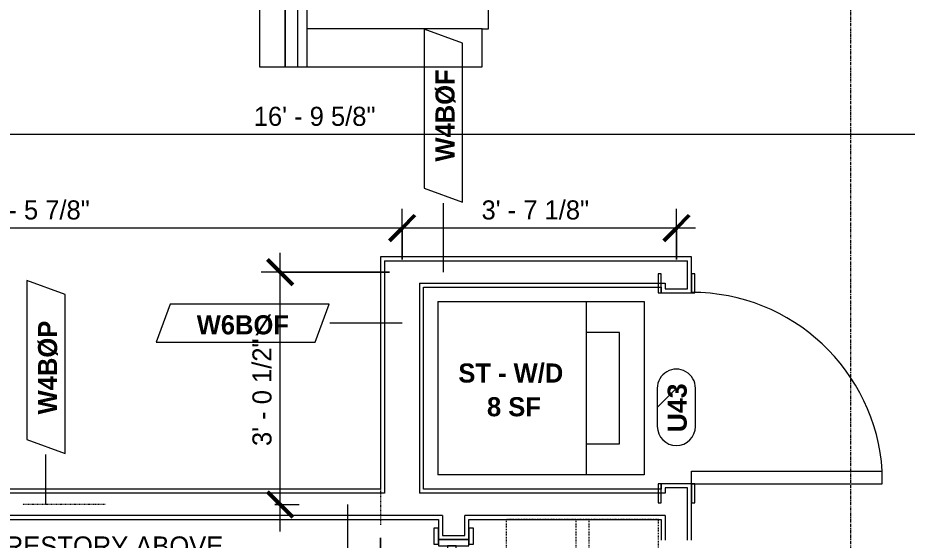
# Model space of a CAD drawing. Header units: inches. Extents: x -4058 to -1781, y 9814 to 12264.
# Drawn here: x -3285.3 to -3145.4, y 11911.1 to 11993.2 of the extents above; entities that cross this region are included whole.
import ezdxf

# ---------------------------------------------------------------- set-up
doc = ezdxf.new("R2010")
doc.units = ezdxf.units.IN
doc.header["$MEASUREMENT"] = 0
for name, pattern in [('Dash', [0.25, 0.125, -0.125]), ('Dash 3_32_', [0.1875, 0.09375, -0.09375]), ('Grid Line 1_2_', [0.875, 0.5, -0.125, 0.125, -0.125])]:
    doc.linetypes.add(name, pattern=pattern)
for name, color, linetype, lineweight in [('A-ANNO-DIMS', 211, 'Continuous', 9), ('A-ANNO-DIMS-32', 211, 'Continuous', 9), ('A-AREA-IDEN', 2, 'Continuous', 9), ('A-DETL-1', 90, 'Dash 3_32_', 9), ('A-DOOR-2', 31, 'Continuous', 9), ('A-DOOR-FRAM', 31, 'Continuous', 9), ('A-DOOR-IDEN', 31, 'Continuous', 9), ('A-WALL-2', 113, 'Continuous', 9), ('A-WALL-IDEN', 211, 'Continuous', 9), ('I-FURN', 30, 'Continuous', 9), ('P-SANR-FIXT', 6, 'Continuous', 9), ('Q-CASE', 31, 'Continuous', 9), ('Q-CASE-HDLN', 31, 'Dash', 9), ('S-GRID-1', 1, 'Grid Line 1_2_', 9)]:
    doc.layers.add(name, color=color, linetype=linetype, lineweight=lineweight)
doc.styles.add('Arial_B', font='arialbd.ttf', dxfattribs={"height": 3})
doc.styles.add('Century Gothic', font='ufonts.com_century-gothic.ttf', dxfattribs={"height": 3})
doc.styles.add('Century Gothic_B', font='GOTHICB.TTF', dxfattribs={"height": 3})
doc.dimstyles.new('MARKETING_DIMENSION', dxfattribs={"dimscale": 12, "dimtxt": 3.132505, "dimasz": 0.333333, "dimexe": 0.25, "dimexo": 0.166667, "dimgap": 0.041667, "dimtad": 1, "dimdec": 4, "dimrnd": 0.0625, "dimzin": 3, "dimdsep": 46, "dimlunit": 4, "dimtxsty": 'Century Gothic', "dimblk1": 'OBLIQUE', "dimblk2": 'OBLIQUE', "dimsah": 1, "dimcen": 0.09, "dimdle": 0.25, "dimazin": 0, "dimtfac": 1, "dimtdec": 4, "dimtix": 1, "dimtmove": 0, "dimatfit": 3, "dimfxl": 1, "dimtvp": 1, "dimtfill": 1, "dimfrac": 2, "dimtolj": 1, "dimtzin": 0, "dimarcsym": 2})
doc.dimstyles.new('THE_DIMENSION_STRING', dxfattribs={"dimscale": 12, "dimtxt": 3.132505, "dimasz": 0.333333, "dimexe": 0.25, "dimexo": 0.166667, "dimgap": 0.041667, "dimtad": 1, "dimdec": 4, "dimrnd": 0.0625, "dimzin": 3, "dimdsep": 46, "dimlunit": 4, "dimtxsty": 'Century Gothic', "dimblk1": 'OBLIQUE', "dimblk2": 'OBLIQUE', "dimsah": 1, "dimcen": 0.09, "dimdle": 0.25, "dimazin": 0, "dimtfac": 1, "dimtdec": 4, "dimtix": 1, "dimtmove": 0, "dimatfit": 3, "dimfxl": 1, "dimtvp": 1, "dimtfill": 1, "dimfrac": 2, "dimtolj": 1, "dimtzin": 0, "dimarcsym": 2})
doc.dimstyles.new('THE_DIMENSION_STRING_1', dxfattribs={"dimscale": 12, "dimtxt": 3.132505, "dimasz": 0.333333, "dimexe": 0.25, "dimexo": 0.166667, "dimgap": 0.041667, "dimtad": 1, "dimdec": 4, "dimrnd": 0.0625, "dimzin": 3, "dimdsep": 46, "dimlunit": 4, "dimtxsty": 'Century Gothic', "dimblk1": 'OBLIQUE', "dimblk2": 'OBLIQUE', "dimsah": 1, "dimcen": 0.09, "dimdle": 0.25, "dimazin": 0, "dimtfac": 1, "dimtdec": 4, "dimtix": 1, "dimtmove": 1, "dimatfit": 3, "dimfxl": 1, "dimtvp": 1, "dimtfill": 1, "dimfrac": 2, "dimtolj": 1, "dimtzin": 0, "dimarcsym": 2})

# ---------------------------------------------------------------- blocks, each defined once
blk = doc.blocks.new('Couch-Both_Arms-Generic - 1-1352606-UNIT PLANS - 2ND FLOOR')
at = {"layer": 'I-FURN'}
for p, q in [((42, 17.5), (-42, 17.5)), ((-42, 17.5), (-42, 13.5)), ((42, 13.5), (42, 17.5)), ((-42, 13.5), (42, 13.5)), ((42, 13.5), (-42, 13.5)), ((-42, 13.5), (-42, 10)), ((42, 10), (42, 13.5)), ((-42, 11.5), (42, 11.5)), ((-42, 10), (-42, -17.5)), ((-42, 10), (42, 10)), ((-36, -17.5), (-36, 10)), ((36, 10), (36, -17.5)), ((42, -17.5), (42, 10)), ((-42, -17.5), (-36, -17.5)), ((-36, -17.5), (-36, -18.5)), ((36, -18.5), (36, -17.5)), ((36, -17.5), (42, -17.5)), ((-36, -18.5), (36, -18.5))]:
    blk.add_line(p, q, dxfattribs=at)
blk = doc.blocks.new('SLIDING - FLUSH - SLIDING - FLUSH - 5-0 x 6-8-3934327-UNIT PLANS - 2ND FLOOR')
at = {"layer": 'A-DOOR-2'}
for p, q in [((-30.25, 3), (-32.75, 3)), ((-32.75, 3), (-32.75, 2.25)), ((-30.25, 2.25), (-30.25, 3)), ((30.25, 3), (30.25, 2.25)), ((32.75, 3), (30.25, 3)), ((32.75, 2.25), (32.75, 3)), ((-32.75, 2.25), (-30.25, 2.25)), ((1, 2.25), (-30, 2.25)), ((-30, 2.25), (-30, 0.87)), ((1, 0.87), (1, 2.25)), ((30.25, 2.25), (32.75, 2.25)), ((-30, 0.87), (1, 0.87)), ((30, 0.87), (-1, 0.87)), ((-1, 0.87), (-1, -0.5)), ((30, -0.5), (30, 0.87)), ((-1, -0.5), (30, -0.5)), ((-30.25, -2.5), (-32.75, -2.5)), ((-32.75, -2.5), (-32.75, -3.25)), ((-30.25, -3.25), (-30.25, -2.5)), ((32.75, -2.5), (30.25, -2.5)), ((30.25, -2.5), (30.25, -3.25)), ((32.75, -3.25), (32.75, -2.5)), ((-32.75, -3.25), (-30.25, -3.25)), ((30.25, -3.25), (32.75, -3.25))]:
    blk.add_line(p, q, dxfattribs=at)
at = {"layer": 'A-DOOR-FRAM'}
for p, q in [((-30, 2.25), (-31, 2.25)), ((-31, 2.25), (-31, -2.5)), ((-30, -2.5), (-30, 2.25)), ((31, 2.25), (30, 2.25)), ((30, 2.25), (30, -2.5)), ((31, -2.5), (31, 2.25)), ((-31, -2.5), (-30, -2.5)), ((30, -2.5), (31, -2.5))]:
    blk.add_line(p, q, dxfattribs=at)
blk = doc.blocks.new('OD_CW_Closet - OD_CW_Closet-3786619-UNIT PLANS - 2ND FLOOR')
at = {"layer": 'Q-CASE-HDLN'}
for p, q in [((68.99, 24), (0.74, 24)), ((0.74, 24), (0.74, 0)), ((68.99, 0), (68.99, 24)), ((0.74, 13), (68.99, 13)), ((0.74, 11), (68.99, 11)), ((0.74, 0), (68.99, 0))]:
    blk.add_line(p, q, dxfattribs=at)
blk = doc.blocks.new('SWING - SINGLE - FLUSH - SWING - FLUSH - 2-6 x 6-8 - PASSAGE-4330523-UNIT PLANS - 2ND FLOOR')
at = {"layer": 'A-DOOR-2'}
for p, q in [((13, 2.375), (13, 32.375)), ((15, 32.375), (13, 32.375)), ((15, 2.375), (15, 32.375)), ((-15, 2.875), (-18, 2.875)), ((-18, 2.875), (-18, 2.375)), ((-15, 2.375), (-15, 2.875)), ((18, 2.875), (15, 2.875)), ((15, 2.875), (15, 2.375)), ((18, 2.375), (18, 2.875)), ((-18, 2.375), (-15, 2.375)), ((15, 2.375), (13, 2.375)), ((15, 2.375), (18, 2.375)), ((-15, -2.375), (-18, -2.375)), ((-18, -2.375), (-18, -2.875)), ((-15, -2.875), (-15, -2.375)), ((18, -2.375), (15, -2.375)), ((15, -2.375), (15, -2.875)), ((18, -2.875), (18, -2.375)), ((-18, -2.875), (-15, -2.875)), ((15, -2.875), (18, -2.875))]:
    blk.add_line(p, q, dxfattribs=at)
blk.add_arc((15, 2.375), 30.067, 93.81407, 180, dxfattribs=at)
blk = doc.blocks.new('Stacked Washer and Dryer - 26_x25_ - Private-3627842-UNIT PLANS - 2ND FLOOR')
at = {"layer": 'P-SANR-FIXT'}
for p, q in [((0, 13.625), (32.4375, 13.625)), ((0, 13.625), (0, -13.625)), ((23.34375, -13.625), (23.34375, 13.625)), ((32.4375, 13.625), (32.4375, -13.625)), ((28.53125, 8.75), (23.34375, 8.75)), ((28.53125, -8.75), (28.53125, 8.75)), ((23.34375, -8.75), (28.53125, -8.75)), ((32.4375, -13.625), (0, -13.625))]:
    blk.add_line(p, q, dxfattribs=at)
blk = doc.blocks.new('DIMBLOCK127-UNIT PLANS - 2ND FLOOR')
at = {"layer": 'A-ANNO-DIMS-32', "lineweight": 50}
for p, q in [((-3244.03, 11916.74), (-3246.03, 11918.74)), ((-3244.03, 11916.74), (-3242.03, 11914.74)), ((-3244.03, 11880.24), (-3246.03, 11882.24)), ((-3244.03, 11880.24), (-3242.03, 11878.24))]:
    blk.add_line(p, q, dxfattribs=at)
at = {"layer": 'A-ANNO-DIMS-32'}
for p, q in [((-3244.86, 11916.74), (-3241.03, 11916.74)), ((-3244.03, 11916.74), (-3244.86, 11916.74)), ((-3244.03, 11880.24), (-3244.03, 11916.74)), ((-3221.85, 11880.24), (-3247.03, 11880.24)), ((-3244.03, 11880.24), (-3221.85, 11880.24))]:
    blk.add_line(p, q, dxfattribs=at)
blk.add_ellipse((-3244.03, 11893.1), major_axis=(-9.31, 0), ratio=0.579435, start_param=4.712389, end_param=6.283185, dxfattribs=at)
at = {"layer": 'A-ANNO-DIMS-32', "color": 0, "insert": (-3254.72, 11874.95), "char_height": 3, "width": 21.7784, "attachment_point": 1, "rotation": 90, "line_spacing_factor": 0.984502, "style": 'Century Gothic', "bg_fill": 3, "box_fill_scale": 1.25, "bg_fill_color": 256, "bg_fill_true_color": 13158600, "bg_fill_transparency": 0}
blk.add_mtext('3\' - 0 1/2"', dxfattribs=at)
blk = doc.blocks.new('_Oblique')
at = {"color": 0, "linetype": 'ByBlock', "lineweight": -2}
blk.add_line((-0.5, -0.5), (0.5, 0.5), dxfattribs=at)
blk = doc.blocks.new('DIMBLOCK128-UNIT PLANS - 2ND FLOOR')
at = {"layer": 'A-ANNO-DIMS-32'}
for p, q in [((-3244.03, 11916.74), (-3244.03, 11956.24)), ((-3226.85, 11953.24), (-3247.03, 11953.24)), ((-3244.03, 11953.24), (-3226.85, 11953.24)), ((-3244.86, 11916.74), (-3241.03, 11916.74)), ((-3244.03, 11916.74), (-3244.86, 11916.74))]:
    blk.add_line(p, q, dxfattribs=at)
at = {"layer": 'A-ANNO-DIMS-32', "lineweight": 50}
for p, q in [((-3244.03, 11953.24), (-3246.03, 11955.24)), ((-3244.03, 11953.24), (-3242.03, 11951.24)), ((-3244.03, 11916.74), (-3246.03, 11918.74)), ((-3244.03, 11916.74), (-3242.03, 11914.74))]:
    blk.add_line(p, q, dxfattribs=at)
at = {"layer": 'A-ANNO-DIMS-32', "color": 0, "insert": (-3248.38, 11925.91), "char_height": 3, "width": 21.7784, "attachment_point": 1, "rotation": 90, "line_spacing_factor": 0.984502, "style": 'Century Gothic', "bg_fill": 3, "box_fill_scale": 1.25, "bg_fill_color": 256, "bg_fill_true_color": 13158600, "bg_fill_transparency": 0}
blk.add_mtext('3\' - 0 1/2"', dxfattribs=at)
blk = doc.blocks.new('Wall Tag - Arch Wall-3956453-UNIT PLANS - 2ND FLOOR')
at = {"layer": 'A-WALL-IDEN'}
for p, q in [((-0.3561, 0.0937), (-0.4244, -0.0937)), ((0.4244, 0.0937), (-0.3561, 0.0937)), ((0.3561, -0.0937), (0.4244, 0.0937)), ((-0.4244, -0.0937), (0.3561, -0.0937))]:
    blk.add_line(p, q, dxfattribs=at)
blk = doc.blocks.new('Door Tag - Type Mark-2601225-UNIT PLANS - 2ND FLOOR')
at = {"layer": 'A-DOOR-IDEN'}
for p, q in [((0.09375, 0.09375), (-0.09375, 0.09375)), ((-0.09375, -0.09375), (0.09375, -0.09375))]:
    blk.add_line(p, q, dxfattribs=at)
for centre, start, end in [((-0.09375, 0), 90, 270), ((0.09375, 0), 270, 90)]:
    blk.add_arc(centre, 0.09375, start, end, dxfattribs=at)
blk = doc.blocks.new('DIMBLOCK299-UNIT PLANS - 2ND FLOOR')
at = {"layer": 'A-ANNO-DIMS-32'}
for p, q in [((-3224.85, 11955.24), (-3224.85, 11963.16)), ((-3181.72, 11955.24), (-3181.72, 11963.16)), ((-3178.72, 11960.16), (-3224.85, 11960.16)), ((-3224.85, 11960.16), (-3224.85, 11955.24)), ((-3181.72, 11960.16), (-3181.72, 11955.24))]:
    blk.add_line(p, q, dxfattribs=at)
at = {"layer": 'A-ANNO-DIMS-32', "lineweight": 50}
for p, q in [((-3224.85, 11960.16), (-3222.85, 11962.16)), ((-3181.72, 11960.16), (-3179.72, 11962.16)), ((-3224.85, 11960.16), (-3226.85, 11958.16)), ((-3181.72, 11960.16), (-3183.72, 11958.16))]:
    blk.add_line(p, q, dxfattribs=at)
at = {"layer": 'A-ANNO-DIMS-32', "color": 0, "insert": (-3212.36, 11964.5), "char_height": 3, "width": 21.7784, "attachment_point": 1, "line_spacing_factor": 0.984502, "style": 'Century Gothic', "bg_fill": 3, "box_fill_scale": 1.25, "bg_fill_color": 256, "bg_fill_true_color": 13158600, "bg_fill_transparency": 0}
blk.add_mtext('3\' - 7 1/8"', dxfattribs=at)
blk = doc.blocks.new('DIMBLOCK300-UNIT PLANS - 2ND FLOOR')
at = {"layer": 'A-ANNO-DIMS-32'}
for p, q in [((-3338.72, 11959.33), (-3338.72, 11963.16)), ((-3224.85, 11955.24), (-3224.85, 11963.16)), ((-3224.85, 11960.16), (-3341.72, 11960.16)), ((-3338.72, 11960.16), (-3338.72, 11959.33)), ((-3224.85, 11960.16), (-3224.85, 11955.24))]:
    blk.add_line(p, q, dxfattribs=at)
at = {"layer": 'A-ANNO-DIMS-32', "lineweight": 50}
for p, q in [((-3338.72, 11960.16), (-3336.72, 11962.16)), ((-3224.85, 11960.16), (-3222.85, 11962.16)), ((-3338.72, 11960.16), (-3340.72, 11958.16)), ((-3224.85, 11960.16), (-3226.85, 11958.16))]:
    blk.add_line(p, q, dxfattribs=at)
at = {"layer": 'A-ANNO-DIMS-32', "color": 0, "insert": (-3290.86, 11964.5), "char_height": 3, "width": 21.7784, "attachment_point": 1, "line_spacing_factor": 0.984502, "style": 'Century Gothic', "bg_fill": 3, "box_fill_scale": 1.25, "bg_fill_color": 256, "bg_fill_true_color": 13158600, "bg_fill_transparency": 0}
blk.add_mtext('9\' - 5 7/8"', dxfattribs=at)
blk = doc.blocks.new('DIMBLOCK345-UNIT PLANS - 2ND FLOOR')
at = {"layer": 'A-ANNO-DIMS-32', "lineweight": 50}
for p, q in [((-3304.65, 12110.34), (-3306.65, 12112.34)), ((-3304.65, 12110.34), (-3302.65, 12108.34)), ((-3304.65, 11916.74), (-3306.65, 11918.74)), ((-3304.65, 11916.74), (-3302.65, 11914.74))]:
    blk.add_line(p, q, dxfattribs=at)
at = {"layer": 'A-ANNO-DIMS-32'}
for p, q in [((-3304.65, 12113.34), (-3304.65, 11913.74)), ((-3298.7, 12110.34), (-3307.65, 12110.34)), ((-3304.65, 12110.34), (-3298.7, 12110.34)), ((-3286.52, 11916.74), (-3307.65, 11916.74)), ((-3304.65, 11916.74), (-3286.52, 11916.74))]:
    blk.add_line(p, q, dxfattribs=at)
at = {"layer": 'A-ANNO-DIMS-32', "color": 0, "insert": (-3308.99, 12003.3), "char_height": 3, "width": 24.5827, "attachment_point": 1, "rotation": 90, "line_spacing_factor": 0.984502, "style": 'Century Gothic', "bg_fill": 3, "box_fill_scale": 1.25, "bg_fill_color": 256, "bg_fill_true_color": 13158600, "bg_fill_transparency": 0}
blk.add_mtext('16\' - 1 5/8"', dxfattribs=at)
blk = doc.blocks.new('DIMBLOCK1450-UNIT PLANS - 2ND FLOOR')
at = {"layer": 'A-ANNO-DIMS-32'}
for p, q in [((-3228.22, 11911.49), (-3228.22, 11904.36)), ((-3228.22, 11907.36), (-3228.22, 11911.49)), ((-3334.29, 11910.24), (-3334.29, 11904.36)), ((-3334.29, 11907.36), (-3334.29, 11910.24)), ((-3225.22, 11907.36), (-3337.29, 11907.36))]:
    blk.add_line(p, q, dxfattribs=at)
at = {"layer": 'A-ANNO-DIMS-32', "lineweight": 50}
for p, q in [((-3334.29, 11907.36), (-3332.29, 11909.36)), ((-3228.22, 11907.36), (-3226.22, 11909.36)), ((-3334.29, 11907.36), (-3336.29, 11905.36)), ((-3228.22, 11907.36), (-3230.22, 11905.36))]:
    blk.add_line(p, q, dxfattribs=at)
at = {"layer": 'A-ANNO-DIMS-32', "color": 0, "insert": (-3307.58, 11911.71), "char_height": 3, "width": 63.1871, "attachment_point": 1, "line_spacing_factor": 0.984502, "style": 'Century Gothic', "bg_fill": 3, "box_fill_scale": 1.25, "bg_fill_color": 256, "bg_fill_true_color": 13158600, "bg_fill_transparency": 0}
blk.add_mtext('OPEN CLERESTORY ABOVE', dxfattribs=at)
blk = doc.blocks.new('DIMBLOCK1460-UNIT PLANS - 2ND FLOOR')
at = {"layer": 'A-ANNO-DIMS-32'}
for p, q in [((-3137.12, 11982.74), (-3137.12, 11971.87)), ((-3137.12, 11974.87), (-3137.12, 11982.74)), ((-3338.72, 11978.74), (-3338.72, 11971.87)), ((-3338.72, 11974.87), (-3338.72, 11978.74)), ((-3134.12, 11974.87), (-3341.72, 11974.87))]:
    blk.add_line(p, q, dxfattribs=at)
at = {"layer": 'A-ANNO-DIMS-32', "lineweight": 50}
for p, q in [((-3338.72, 11974.87), (-3336.72, 11976.87)), ((-3137.12, 11974.87), (-3135.12, 11976.87)), ((-3338.72, 11974.87), (-3340.72, 11972.87)), ((-3137.12, 11974.87), (-3139.12, 11972.87))]:
    blk.add_line(p, q, dxfattribs=at)
at = {"layer": 'A-ANNO-DIMS-32', "color": 0, "insert": (-3248.17, 11979.21), "char_height": 3, "width": 24.5827, "attachment_point": 1, "line_spacing_factor": 0.984502, "style": 'Century Gothic', "bg_fill": 3, "box_fill_scale": 1.25, "bg_fill_color": 256, "bg_fill_true_color": 13158600, "bg_fill_transparency": 0}
blk.add_mtext('16\' - 9 5/8"', dxfattribs=at)

msp = doc.modelspace()

# ---------------------------------------------------------------- linework, layer by layer
at = {"layer": 'A-DETL-1'}
for p, q in [((-3228.22374, 11921.2394), (-3228.22374, 11913.4894)), ((-3271.52374, 11916.7394), (-3284.52374, 11916.7394))]:
    msp.add_line(p, q, dxfattribs=at)
at = {"layer": 'A-DOOR-IDEN'}
msp.add_line((-3181.72374, 11934.98905), (-3184.72374, 11931.98905), dxfattribs=at)
at = {"layer": 'A-WALL-2'}
for p, q in [((-3179.34874, 11955.61371), (-3228.22374, 11955.61371)), ((-3228.22374, 11955.61371), (-3228.22374, 11919.1144)), ((-3179.34874, 11949.98905), (-3179.34874, 11955.61371)), ((-3227.59874, 11954.98871), (-3179.97374, 11954.98871)), ((-3227.59874, 11954.98871), (-3227.59874, 11918.4894)), ((-3179.97374, 11950.61405), (-3179.97374, 11954.98871)), ((-3222.09874, 11951.48871), (-3183.47374, 11951.48871)), ((-3222.09874, 11951.48871), (-3222.09874, 11918.4894)), ((-3183.47374, 11951.48871), (-3183.47374, 11950.61405)), ((-3221.47374, 11950.86371), (-3184.09874, 11950.86371)), ((-3221.47374, 11919.1144), (-3221.47374, 11950.86371)), ((-3184.09874, 11950.86371), (-3184.09874, 11949.98905)), ((-3184.09874, 11949.98905), (-3179.34874, 11949.98905)), ((-3183.47374, 11950.61405), (-3179.97374, 11950.61405)), ((-3184.09874, 11919.98905), (-3184.09874, 11919.1144)), ((-3179.34874, 11919.98905), (-3184.09874, 11919.98905)), ((-3183.47374, 11919.36405), (-3183.47374, 11918.4894)), ((-3179.97374, 11919.36405), (-3183.47374, 11919.36405)), ((-3179.97374, 11911.11899), (-3179.97374, 11919.36405)), ((-3179.34874, 11911.11899), (-3179.34874, 11919.98905)), ((-3228.22374, 11919.1144), (-3334.47374, 11919.1144)), ((-3227.59874, 11918.4894), (-3334.47374, 11918.4894)), ((-3183.47374, 11918.4894), (-3222.09874, 11918.4894)), ((-3184.09874, 11919.1144), (-3221.47374, 11919.1144)), ((-3218.47374, 11914.9894), (-3334.47374, 11914.9894)), ((-3218.47374, 11914.9894), (-3218.47374, 11911.8644)), ((-3214.97374, 11911.8644), (-3214.97374, 11914.9894)), ((-3183.47374, 11914.9894), (-3214.97374, 11914.9894)), ((-3183.47374, 11914.9894), (-3183.47374, 11911.11899)), ((-3334.47374, 11914.3644), (-3219.09874, 11914.3644)), ((-3219.09874, 11914.3644), (-3219.09874, 11911.2394)), ((-3214.34874, 11911.2394), (-3214.34874, 11914.3644)), ((-3214.34874, 11914.3644), (-3184.09874, 11914.3644)), ((-3184.09874, 11914.3644), (-3184.09874, 11911.11899)), ((-3219.09874, 11911.2394), (-3214.34874, 11911.2394)), ((-3218.47374, 11911.8644), (-3214.97374, 11911.8644))]:
    msp.add_line(p, q, dxfattribs=at)
at = {"layer": 'A-WALL-IDEN'}
for p, q in [((-3218.35391, 11953.23871), (-3218.35391, 11964.08187)), ((-3280.83517, 11916.7394), (-3280.83517, 11924.58255))]:
    msp.add_line(p, q, dxfattribs=at)
at = {"layer": 'S-GRID-1'}
msp.add_line((-3154.32374, 9814.0266), (-3154.32374, 12247.50061), dxfattribs=at)

# ---------------------------------------------------------------- block references
at = {"layer": 'A-DOOR-2'}
for name, p, rotation in [('SWING - SINGLE - FLUSH - SWING - FLUSH - 2-6 x 6-8 - PASSAGE-4330523-UNIT PLANS - 2ND FLOOR', (-3181.72374, 11934.98905), 269.9999999999768), ('SLIDING - FLUSH - SLIDING - FLUSH - 5-0 x 6-8-3934327-UNIT PLANS - 2ND FLOOR', (-3216.84874, 11880.2394), 90.00000000004533)]:
    msp.add_blockref(name, p, dxfattribs=dict(at, rotation=rotation))
at = {"layer": 'A-DOOR-IDEN', "xscale": 31.99999999999999, "yscale": 31.99999999999999, "zscale": 31.99999999999999, "rotation": 89.99999999999955}
msp.add_blockref('Door Tag - Type Mark-2601225-UNIT PLANS - 2ND FLOOR', (-3181.72374, 11931.98905), dxfattribs=at)
at = {"layer": 'A-WALL-IDEN', "xscale": 31.99999999999999, "yscale": 31.99999999999999, "zscale": 31.99999999999999, "rotation": 89.99999999999955}
for p in [(-3218.35391, 11977.81357), (-3280.83517, 11938.31426)]:
    msp.add_blockref('Wall Tag - Arch Wall-3956453-UNIT PLANS - 2ND FLOOR', p, dxfattribs=at)
at = {"layer": 'I-FURN', "rotation": 89.9999999999797}
msp.add_blockref('Couch-Both_Arms-Generic - 1-1352606-UNIT PLANS - 2ND FLOOR', (-3229.74874, 12027.4642), dxfattribs=at)
at = {"layer": 'P-SANR-FIXT'}
msp.add_blockref('Stacked Washer and Dryer - 26_x25_ - Private-3627842-UNIT PLANS - 2ND FLOOR', (-3219.22374, 11934.98905), dxfattribs=at)
at = {"layer": 'Q-CASE', "rotation": 270.000000000021}
msp.add_blockref('OD_CW_Closet - OD_CW_Closet-3786619-UNIT PLANS - 2ND FLOOR', (-3208.51241, 11915.1021), dxfattribs=at)

# ---------------------------------------------------------------- texts
at = {"layer": 'A-AREA-IDEN', "char_height": 3, "attachment_point": 1, "style": 'Century Gothic_B'}
for s, insert, width in [('ST - W/D', (-3216.00295, 11938.88228), 20.402), ('8 SF', (-3211.50531, 11933.58515), 9.494)]:
    msp.add_mtext(s, dxfattribs=dict(at, insert=insert, width=width))
at = {"layer": 'A-DOOR-IDEN', "insert": (-3183.10359, 11928.05717), "char_height": 3, "width": 9.393, "attachment_point": 1, "rotation": 90, "style": 'Arial_B'}
msp.add_mtext('U43', dxfattribs=at)
at = {"layer": 'A-WALL-IDEN', "char_height": 3, "attachment_point": 1, "rotation": 90, "style": 'Century Gothic_B'}
for s, insert, width in [('W4BØF', (-3219.60145, 11970.59765), 17.372), ('W4BØP', (-3282.0827, 11930.88416), 17.877)]:
    msp.add_mtext(s, dxfattribs=dict(at, insert=insert, width=width))

# ---------------------------------------------------------------- next in the draw order: dimensions: what is measured, and where the dimension line sits
at = {"layer": 'A-ANNO-DIMS'}
dim = msp.add_linear_dim(base=(-3244.03188, 11916.7394), p1=(-3219.84874, 11880.2394), p2=(-3246.8603, 11916.7394), angle=90, dimstyle='THE_DIMENSION_STRING_1', override={"dimpost": '<>', "dimfxl": 45.407871}, dxfattribs=at)
dim.commit()
dim.dimension.update_dxf_attribs({"geometry": 'DIMBLOCK127-UNIT PLANS - 2ND FLOOR', "text_midpoint": (-3252.72322, 11885.83695), "dimtype": 160, "text_rotation": 90})

# ---------------------------------------------------------------- next in the draw order: dimensions: what is measured, and where the dimension line sits
dim = msp.add_linear_dim(base=(-3244.03188, 11953.23871), p1=(-3246.8603, 11916.7394), p2=(-3224.84874, 11953.23871), angle=90, dimstyle='THE_DIMENSION_STRING', override={"dimpost": '<>', "dimfxl": 42.622871}, dxfattribs=at)
dim.commit()
dim.dimension.update_dxf_attribs({"geometry": 'DIMBLOCK128-UNIT PLANS - 2ND FLOOR', "text_midpoint": (-3246.27355, 11934.98905)})

# ---------------------------------------------------------------- next in the draw order: linework, layer by layer
at = {"layer": 'A-WALL-IDEN'}
for p, q in [((-3224.84874, 11945.2043), (-3236.18273, 11945.2043)), ((-3233.43579, 11916.7394), (-3233.43579, 11902.2351))]:
    msp.add_line(p, q, dxfattribs=at)

# ---------------------------------------------------------------- next in the draw order: block references
at = {"layer": 'A-WALL-IDEN', "xscale": 31.99999999999999, "yscale": 31.99999999999999, "zscale": 31.99999999999999}
msp.add_blockref('Wall Tag - Arch Wall-3956453-UNIT PLANS - 2ND FLOOR', (-3249.91443, 11945.2043), dxfattribs=at)

# ---------------------------------------------------------------- next in the draw order: texts
at = {"layer": 'A-WALL-IDEN', "insert": (-3257.13035, 11946.45183), "char_height": 3, "width": 17.372, "attachment_point": 1, "style": 'Century Gothic_B'}
msp.add_mtext('W6BØF', dxfattribs=at)

# ---------------------------------------------------------------- next in the draw order: dimensions: what is measured, and where the dimension line sits
at = {"layer": 'A-ANNO-DIMS'}
dim = msp.add_linear_dim(base=(-3224.84874, 11960.1563), p1=(-3181.72374, 11953.23871), p2=(-3224.84874, 11953.23871), angle=0, dimstyle='THE_DIMENSION_STRING', override={"dimpost": '<>', "dimfxl": 43.125}, dxfattribs=at)
dim.commit()
dim.dimension.update_dxf_attribs({"geometry": 'DIMBLOCK299-UNIT PLANS - 2ND FLOOR', "text_midpoint": (-3203.28624, 11962.39797)})

# ---------------------------------------------------------------- next in the draw order: dimensions: what is measured, and where the dimension line sits
dim = msp.add_linear_dim(base=(-3338.72374, 11960.1563), p1=(-3224.84874, 11953.23871), p2=(-3338.72374, 11957.32787), angle=0, dimstyle='THE_DIMENSION_STRING', override={"dimpost": '<>', "dimfxl": 113.948396}, dxfattribs=at)
dim.commit()
dim.dimension.update_dxf_attribs({"geometry": 'DIMBLOCK300-UNIT PLANS - 2ND FLOOR', "text_midpoint": (-3281.78624, 11962.39797)})

# ---------------------------------------------------------------- next in the draw order: dimensions: what is measured, and where the dimension line sits
dim = msp.add_linear_dim(base=(-3304.64888, 11916.7394), p1=(-3296.69849, 12110.3394), p2=(-3284.52374, 11916.7394), angle=90, dimstyle='MARKETING_DIMENSION', override={"dimpost": '<>', "dimfxl": 193.982434}, dxfattribs=at)
dim.commit()
dim.dimension.update_dxf_attribs({"geometry": 'DIMBLOCK345-UNIT PLANS - 2ND FLOOR', "text_midpoint": (-3306.89055, 12013.5394)})

# ---------------------------------------------------------------- next in the draw order: dimensions: what is measured, and where the dimension line sits
dim = msp.add_linear_dim(base=(-3338.72374, 11974.86555), p1=(-3137.12374, 11984.7394), p2=(-3338.72374, 11980.7394), dimstyle='MARKETING_DIMENSION', override={"dimpost": '<>', "dimfxl": 201.639679}, dxfattribs=at)
dim.commit()
dim.dimension.update_dxf_attribs({"geometry": 'DIMBLOCK1460-UNIT PLANS - 2ND FLOOR', "text_midpoint": (-3237.92374, 11977.10722)})
dim = msp.add_linear_dim(base=(-3334.28624, 11907.36219), p1=(-3228.22374, 11913.4894), p2=(-3334.28624, 11912.2394), angle=0, text='OPEN CLERESTORY ABOVE', dimstyle='MARKETING_DIMENSION', override={"dimpost": '<>', "dimfxl": 106.069866}, dxfattribs=at)
dim.commit()
dim.dimension.update_dxf_attribs({"geometry": 'DIMBLOCK1450-UNIT PLANS - 2ND FLOOR', "text_midpoint": (-3281.25499, 11909.43764)})

doc.saveas('drawing.dxf')
